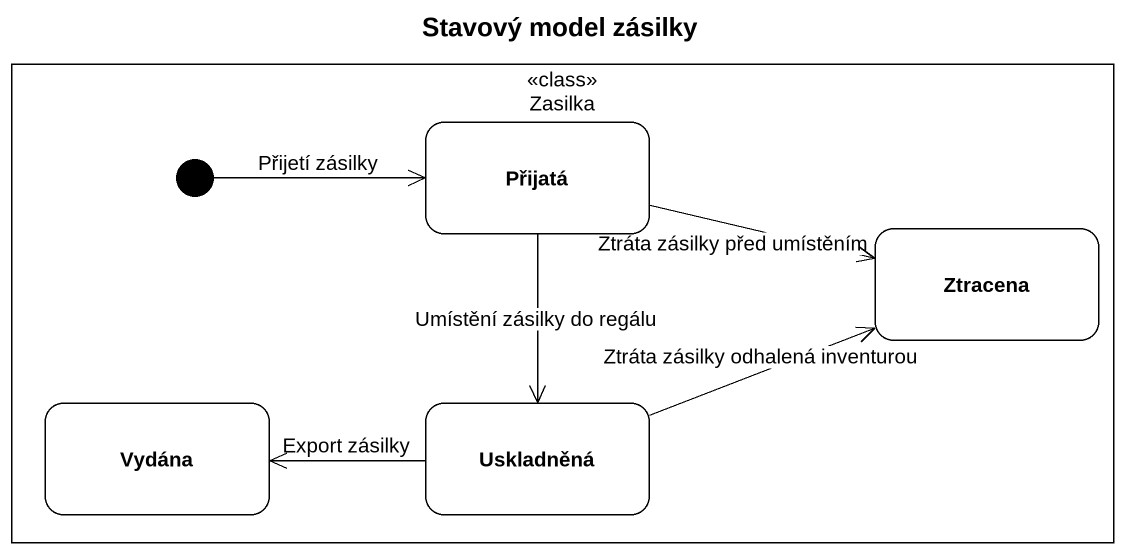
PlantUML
@startuml
title Stavový model zásilky
hide empty description
state Zasilka <<class>> {
  state Přijatá
  state Ztracena
  state Vydána
  state Uskladněná
  [*] -right-> Přijatá : Přijetí zásilky
}
Přijatá -right-> Ztracena : Ztráta zásilky před umístěním
Přijatá --> Uskladněná : Umístění zásilky do regálu
Uskladněná -right-> Ztracena : Ztráta zásilky odhalená inventurou
Uskladněná -left-> Vydána : Export zásilky
@enduml
